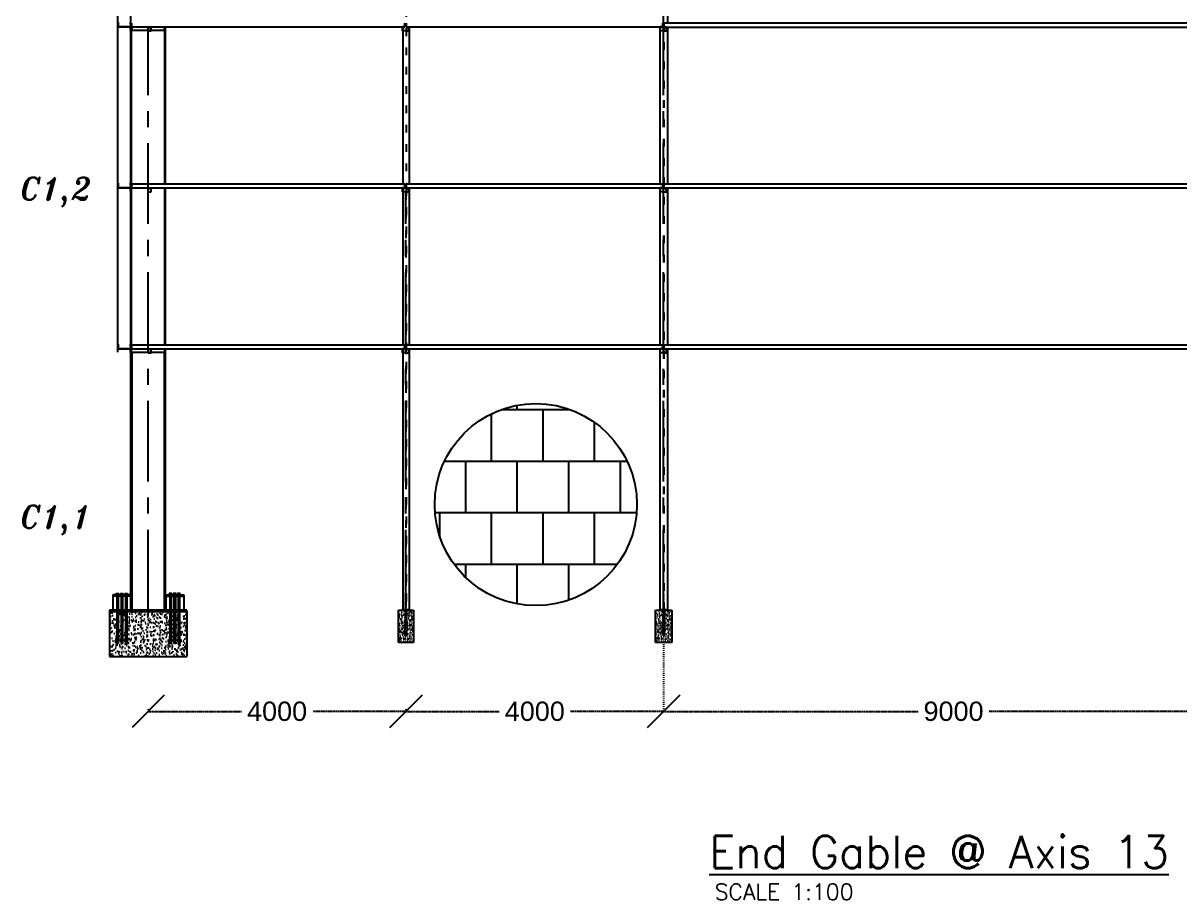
# Model space of a CAD drawing. Header units: inches. Extents: x -15 to 1885144, y -42615 to 866270.
# Drawn here: x 1633093 to 1651047, y 39770 to 53386 of the extents above; entities that cross this region are included whole.
import ezdxf
from ezdxf.enums import TextEntityAlignment as Align

# ---------------------------------------------------------------- set-up
doc = ezdxf.new("R2010")
doc.units = ezdxf.units.IN
doc.header["$LTSCALE"] = 100
doc.header["$MEASUREMENT"] = 0
for name, pattern in [('CENTER', [2, 1.25, -0.25, 0.25, -0.25]), ('dash line', [30, 12, -18]), ('dash scaled', [15, 12, -3]), ('PHANTOM2', [1.25, 0.625, -0.125, 0.125, -0.125, 0.125, -0.125])]:
    doc.linetypes.add(name, pattern=pattern)
for name, color, linetype in [('axis', 8, 'PHANTOM2'), ('bolt', 1, 'Continuous'), ('corrugated sheet', 6, 'Continuous'), ('dimensions', 10, 'PHANTOM2'), ('layout', 7, 'Continuous'), ('pedestal', 9, 'Continuous'), ('purlins', 4, 'Continuous'), ('sections', 3, 'Continuous'), ('text', 3, 'Continuous')]:
    doc.layers.add(name, color=color, linetype=linetype)
doc.layers.add('weld', color=2, linetype='Continuous', lineweight=35)
doc.styles.add('LEROY100', font='simplex.shx')
doc.styles.get("Standard").update_dxf_attribs({"font": 'arial.ttf'})
doc.styles.add('T45', font='simplex.shx', dxfattribs={"height": 4.5})
doc.styles.add('TEXT-3', font='ITALICT.shx', dxfattribs={"height": 350})
doc.dimstyles.new('Dim_1', dxfattribs={"dimtxt": 300, "dimasz": 500, "dimexe": 0.0625, "dimexo": 0.0625, "dimgap": 100, "dimtad": 0, "dimtih": 1, "dimtoh": 1, "dimdec": 0, "dimzin": 0, "dimdsep": 46, "dimtxsty": 'Standard', "dimblk": 'OBLIQUE', "dimcen": 0.09, "dimclrd": 256, "dimclre": 256, "dimclrt": 256, "dimadec": 0, "dimazin": 0, "dimtm": 1e-09, "dimtfac": 1, "dimtdec": 0, "dimtofl": 0, "dimtmove": 0, "dimatfit": 3, "dimfxl": 1, "dimtfillclr": 256, "dimtolj": 1, "dimtzin": 0, "dimlwe": -1, "dimarcsym": 0})

# ---------------------------------------------------------------- blocks, each defined once
blk = doc.blocks.new('_Oblique')
at = {"color": 0, "linetype": 'ByBlock', "lineweight": -2}
blk.add_line((-0.5, -0.5), (0.5, 0.5), dxfattribs=at)
blk = doc.blocks.new('*D1457')
at = {"layer": 'Defpoints', "color": 0, "ltscale": 0.01, "transparency": 16777216}
for p in [(1635034, 42733), (1639034, 42733), (1639034, 42697)]:
    blk.add_point(p, dxfattribs=at)
at = {"layer": 'dimensions', "linetype": 'dash line', "ltscale": 0.01, "transparency": 16777216}
for p, q in [((1635034, 42733), (1635034, 42697)), ((1639034, 42733), (1639034, 42697))]:
    blk.add_line(p, q, dxfattribs=at)
at = {"layer": 'dimensions', "lineweight": -2, "ltscale": 0.01, "transparency": 16777216}
for p, q in [((1635034, 42697), (1636481, 42697)), ((1639034, 42697), (1637588, 42697))]:
    blk.add_line(p, q, dxfattribs=at)
at = {"layer": 'dimensions', "lineweight": -2, "ltscale": 0.01, "transparency": 16777216, "xscale": 500, "yscale": 500, "zscale": 500, "rotation": 180}
blk.add_blockref('_Oblique', (1635034, 42697), dxfattribs=at)
at = {"layer": 'dimensions', "lineweight": -2, "ltscale": 0.01, "transparency": 16777216, "xscale": 500, "yscale": 500, "zscale": 500}
blk.add_blockref('_Oblique', (1639034, 42697), dxfattribs=at)
at = {"layer": 'dimensions', "ltscale": 0.01, "transparency": 16777216, "insert": (1637034, 42697), "char_height": 300, "attachment_point": 5}
blk.add_mtext('\\A1;4000', dxfattribs=at)
blk = doc.blocks.new('*D1473')
at = {"layer": 'Defpoints', "color": 0, "ltscale": 0.01, "transparency": 16777216}
for p in [(1643034, 43769), (1639034, 42697), (1643034, 42697)]:
    blk.add_point(p, dxfattribs=at)
at = {"layer": 'dimensions', "linetype": 'dash line', "ltscale": 0.01, "transparency": 16777216}
for p, q in [((1643034, 43769), (1643034, 42697)), ((1639034, 42697), (1639034, 42697))]:
    blk.add_line(p, q, dxfattribs=at)
at = {"layer": 'dimensions', "lineweight": -2, "ltscale": 0.01, "transparency": 16777216}
for p, q in [((1639034, 42697), (1640481, 42697)), ((1643034, 42697), (1641588, 42697))]:
    blk.add_line(p, q, dxfattribs=at)
at = {"layer": 'dimensions', "lineweight": -2, "ltscale": 0.01, "transparency": 16777216, "xscale": 500, "yscale": 500, "zscale": 500, "rotation": 180}
blk.add_blockref('_Oblique', (1639034, 42697), dxfattribs=at)
at = {"layer": 'dimensions', "lineweight": -2, "ltscale": 0.01, "transparency": 16777216, "xscale": 500, "yscale": 500, "zscale": 500}
blk.add_blockref('_Oblique', (1643034, 42697), dxfattribs=at)
at = {"layer": 'dimensions', "ltscale": 0.01, "transparency": 16777216, "insert": (1641034, 42697), "char_height": 300, "attachment_point": 5}
blk.add_mtext('\\A1;4000', dxfattribs=at)
blk = doc.blocks.new('*D1474')
at = {"layer": 'Defpoints', "color": 0, "ltscale": 0.01, "transparency": 16777216}
for p in [(1643034, 43769), (1652034, 43769), (1652034, 42697)]:
    blk.add_point(p, dxfattribs=at)
at = {"layer": 'dimensions', "linetype": 'dash line', "ltscale": 0.01, "transparency": 16777216}
for p, q in [((1643034, 43769), (1643034, 42697)), ((1652034, 43769), (1652034, 42697))]:
    blk.add_line(p, q, dxfattribs=at)
at = {"layer": 'dimensions', "lineweight": -2, "ltscale": 0.01, "transparency": 16777216}
for p, q in [((1643034, 42697), (1646987, 42697)), ((1652034, 42697), (1648082, 42697))]:
    blk.add_line(p, q, dxfattribs=at)
at = {"layer": 'dimensions', "lineweight": -2, "ltscale": 0.01, "transparency": 16777216, "xscale": 500, "yscale": 500, "zscale": 500, "rotation": 180}
blk.add_blockref('_Oblique', (1643034, 42697), dxfattribs=at)
at = {"layer": 'dimensions', "lineweight": -2, "ltscale": 0.01, "transparency": 16777216, "xscale": 500, "yscale": 500, "zscale": 500}
blk.add_blockref('_Oblique', (1652034, 42697), dxfattribs=at)
at = {"layer": 'dimensions', "ltscale": 0.01, "transparency": 16777216, "insert": (1647534, 42697), "char_height": 300, "attachment_point": 5}
blk.add_mtext('\\A1;9000', dxfattribs=at)

msp = doc.modelspace()

# ---------------------------------------------------------------- hatches: boundary and pattern name
at = {"layer": 'bolt', "ltscale": 0.01}
h = msp.add_hatch(color=256, dxfattribs=at)
h.dxf.hatch_style = 1
h.paths.add_polyline_path([(1639044.295, 44269.308), (1639044.295, 44279.308), (1639024.295, 44279.308), (1639024.295, 44269.308)])
h = msp.add_hatch(color=256, dxfattribs=at)
h.dxf.hatch_style = 1
h.paths.add_polyline_path([(1643044.378, 44269.308), (1643044.378, 44279.308), (1643024.378, 44279.308), (1643024.378, 44269.308)])
at = {"layer": 'layout', "ltscale": 0.01}
h = msp.add_hatch(dxfattribs=at)
h.set_pattern_fill('AR-B88', color=256, scale=100)
h.set_pattern_definition([(0, (-13237.9, -103817), (0, 800), []), (90, (-13237.92, -103817), (-400, 800), [800, -800])])
h.paths.add_polyline_path([(1642618.654, 45908.379, 1), (1639480.53, 45908.379, 1)])
at = {"layer": 'pedestal', "ltscale": 10}
h = msp.add_hatch(dxfattribs=at)
h.set_pattern_fill('AR-CONC', color=256, scale=19)
h.set_pattern_definition([(50, (686760.47, 913.86), (136.279435, -11.922906), [14.25, -156.75]), (355, (686760.47, 913.86), (-26.362753, 142.916505), [11.4, -125.4]), (100.451444, (686771.83, 912.87), (109.91668, 130.993598), [12.110636, -133.217001]), (46.1842, (686760.47, 951.86), (202.775853, -31.448663), [21.375, -235.125]), (96.635635, (686777.37, 949.24), (177.58577, 185.082534), [18.165965, -199.825614]), (351.184164, (686760.47, 951.86), (177.58577, 185.082534), [17.1, -188.1]), (21, (686779.47, 942.36), (113.41234, -76.497589), [14.25, -156.75]), (326, (686779.47, 942.36), (46.229913, 137.778509), [11.4, -125.4]), (71.451445, (686788.92, 935.99), (159.642252, 61.280919), [12.110636, -133.217001]), (37.5, (686760.47, 913.864), (2.3103725, 63.2498322), [0, -123.88, 0, -127.3, 0, -125.875]), (7.5, (686760.47, 913.864), (49.983212, 74.9382253), [0, -72.58, 0, -121.03, 0, -47.975]), (327.5, (686718.1, 913.864), (101.426263, -4.2854256), [0, -47.5, 0, -148.2, 0, -196.65]), (317.5, (686699.1, 913.86), (110.805372, 19.019947), [0, -61.75, 0, -98.42, 0, -139.65])])
h.paths.add_polyline_path([(1635367.378, 44249.308), (1634701.378, 44249.308), (1634701.378, 43814.308), (1634717.878, 43814.308), (1634717.878, 43794.308), (1634701.378, 43794.308), (1634701.378, 43749.308), (1634679.378, 43749.308), (1634679.378, 43794.308), (1634662.878, 43794.308), (1634662.878, 43814.308), (1634679.378, 43814.308), (1634679.378, 44249.308), (1634635.378, 44249.308), (1634635.378, 43814.308), (1634651.878, 43814.308), (1634651.878, 43794.308), (1634635.378, 43794.308), (1634635.378, 43749.308), (1634613.378, 43749.308), (1634613.378, 43794.308), (1634596.878, 43794.308), (1634596.878, 43814.308), (1634613.378, 43814.308), (1634613.378, 44249.308), (1634569.378, 44249.308), (1634569.378, 43814.308), (1634585.878, 43814.308), (1634585.878, 43794.308), (1634569.378, 43794.308), (1634569.378, 43749.308), (1634547.378, 43749.308), (1634547.378, 43794.308), (1634530.878, 43794.308), (1634530.878, 43814.308), (1634547.378, 43814.308), (1634547.378, 44249.308), (1634434.378, 44249.308), (1634434.378, 43549.308), (1635634.378, 43549.308), (1635634.378, 44249.308), (1635521.378, 44249.308), (1635521.378, 43814.308), (1635537.878, 43814.308), (1635537.878, 43794.308), (1635521.378, 43794.308), (1635521.378, 43749.308), (1635499.378, 43749.308), (1635499.378, 43794.308), (1635482.878, 43794.308), (1635482.878, 43814.308), (1635499.378, 43814.308), (1635499.378, 44249.308), (1635455.378, 44249.308), (1635455.378, 43814.308), (1635471.878, 43814.308), (1635471.878, 43794.308), (1635455.378, 43794.308), (1635455.378, 43749.308), (1635433.378, 43749.308), (1635433.378, 43794.308), (1635416.878, 43794.308), (1635416.878, 43814.308), (1635433.378, 43814.308), (1635433.378, 44249.308), (1635389.378, 44249.308), (1635389.378, 43814.308), (1635405.878, 43814.308), (1635405.878, 43794.308), (1635389.378, 43794.308), (1635389.378, 43749.308), (1635367.378, 43749.308), (1635367.378, 43794.308), (1635350.878, 43794.308), (1635350.878, 43814.308), (1635367.378, 43814.308)])
h.paths.add_polyline_path([(1634604.719, 43618.218), (1634684.637, 43618.218), (1634684.637, 43659.432), (1634604.719, 43659.432)], flags=24)
h.paths.add_polyline_path([(1634978.028, 43558.793), (1635089.023, 43558.793), (1635089.023, 43600.007), (1634978.028, 43600.007)], flags=24)
at = {"layer": 'pedestal', "ltscale": 0.01}
h = msp.add_hatch(dxfattribs=at)
h.set_pattern_fill('AR-CONC', color=256, scale=10)
h.set_pattern_definition([(50, (688453.67, -592.39), (71.7260183, -6.2752135), [7.5, -82.5]), (355, (688453.67, -592.39), (-13.8751334, 75.2192134), [6, -66]), (100.4514445, (688459.65, -592.91), (57.8508847, 68.943999), [6.374019, -70.114211]), (46.1842, (688453.67, -572.39), (106.724133, -16.551928), [11.25, -123.75]), (96.635635, (688462.56, -573.77), (93.466195, 97.41186), [9.561034, -105.171376]), (351.184164, (688453.67, -572.39), (93.466195, 97.41186), [9, -99]), (21, (688463.67, -577.39), (59.6907052, -40.261889), [7.5, -82.5]), (326, (688463.67, -577.39), (24.331533, 72.5150045), [6, -66]), (71.451445, (688468.644, -580.74), (84.0222377, 32.2531153), [6.374019, -70.114211]), (37.5, (688453.67, -592.388), (1.2159855, 33.2893854), [0, -65.2, 0, -67, 0, -66.25]), (7.5, (688453.67, -592.388), (26.3069537, 39.4411712), [0, -38.2, 0, -63.7, 0, -25.25]), (327.5, (688431.37, -592.388), (53.3822436, -2.2554872), [0, -25, 0, -78, 0, -103.5]), (317.5, (688421.37, -592.39), (58.318617, 10.0104982), [0, -32.5, 0, -51.8, 0, -73.5])])
h.paths.add_polyline_path([(1639149.378, 43769.308), (1639149.378, 44269.308), (1639109.378, 44269.308), (1639044.295, 44269.308), (1639044.295, 43869.308), (1639024.295, 43869.308), (1639024.295, 44269.308), (1638959.378, 44269.308), (1638919.378, 44269.308), (1638919.378, 43769.308)])
h = msp.add_hatch(dxfattribs=at)
h.set_pattern_fill('AR-CONC', color=256, scale=10)
h.set_pattern_definition([(50, (692453.753, -592.39), (71.7260183, -6.2752135), [7.5, -82.5]), (355, (692453.75, -592.39), (-13.8751334, 75.2192134), [6, -66]), (100.4514445, (692459.73, -592.91), (57.8508847, 68.943999), [6.374019, -70.114211]), (46.1842, (692453.75, -572.39), (106.724133, -16.551928), [11.25, -123.75]), (96.635635, (692462.65, -573.77), (93.466195, 97.41186), [9.561034, -105.171376]), (351.184164, (692453.75, -572.39), (93.466195, 97.41186), [9, -99]), (21, (692463.753, -577.39), (59.6907052, -40.261889), [7.5, -82.5]), (326, (692463.75, -577.39), (24.331533, 72.5150045), [6, -66]), (71.451445, (692468.73, -580.74), (84.0222377, 32.2531153), [6.374019, -70.114211]), (37.5, (692453.753, -592.388), (1.2159855, 33.2893854), [0, -65.2, 0, -67, 0, -66.25]), (7.5, (692453.753, -592.388), (26.3069537, 39.4411712), [0, -38.2, 0, -63.7, 0, -25.25]), (327.5, (692431.453, -592.388), (53.3822436, -2.2554872), [0, -25, 0, -78, 0, -103.5]), (317.5, (692421.453, -592.39), (58.318617, 10.0104982), [0, -32.5, 0, -51.8, 0, -73.5])])
h.paths.add_polyline_path([(1643159.462, 43769.308), (1643159.462, 44269.308), (1643109.462, 44269.308), (1643044.378, 44269.308), (1643044.378, 43869.308), (1643024.378, 43869.308), (1643024.378, 44269.308), (1642959.462, 44269.308), (1642909.462, 44269.308), (1642909.462, 43769.308)])
at = {"layer": 'purlins', "ltscale": 10}
h = msp.add_hatch(color=256, dxfattribs=at)
h.dxf.hatch_style = 1
h.paths.add_polyline_path([(1634731.878, 53326.103), (1634731.878, 53321.103), (1634741.878, 53321.103), (1634741.878, 53326.103)])
h = msp.add_hatch(color=256, dxfattribs=at)
h.dxf.hatch_style = 1
h.paths.add_polyline_path([(1634731.878, 53326.103), (1634731.878, 53321.103), (1634741.878, 53321.103), (1634741.878, 53326.103)])
at = {"layer": 'purlins', "ltscale": 0.01}
h = msp.add_hatch(color=256, dxfattribs=at)
h.dxf.hatch_style = 1
h.paths.add_polyline_path([(1635064.378, 53320.103), (1635064.378, 53326.103), (1635054.378, 53326.103), (1635054.378, 53320.103)])
h = msp.add_hatch(color=256, dxfattribs=at)
h.dxf.hatch_style = 1
h.paths.add_polyline_path([(1638994.378, 53320.103), (1638994.378, 53326.103), (1639004.378, 53326.103), (1639004.378, 53320.103)])
h = msp.add_hatch(color=256, dxfattribs=at)
h.dxf.hatch_style = 1
h.paths.add_polyline_path([(1639064.378, 53320.103), (1639064.378, 53326.103), (1639054.378, 53326.103), (1639054.378, 53320.103)])
h = msp.add_hatch(color=256, dxfattribs=at)
h.dxf.hatch_style = 1
h.paths.add_polyline_path([(1642994.378, 53320.103), (1642994.378, 53326.103), (1643004.378, 53326.103), (1643004.378, 53320.103)])
h = msp.add_hatch(color=256, dxfattribs=at)
h.dxf.hatch_style = 1
h.paths.add_polyline_path([(1643064.378, 53320.103), (1643064.378, 53326.103), (1643054.378, 53326.103), (1643054.378, 53320.103)])
at = {"layer": 'purlins', "ltscale": 10}
h = msp.add_hatch(color=256, dxfattribs=at)
h.dxf.hatch_style = 1
h.paths.add_polyline_path([(1634731.878, 50826.103), (1634731.878, 50821.103), (1634741.878, 50821.103), (1634741.878, 50826.103)])
h = msp.add_hatch(color=256, dxfattribs=at)
h.dxf.hatch_style = 1
h.paths.add_polyline_path([(1634731.878, 50826.103), (1634731.878, 50821.103), (1634741.878, 50821.103), (1634741.878, 50826.103)])
at = {"layer": 'purlins', "ltscale": 0.01}
h = msp.add_hatch(color=256, dxfattribs=at)
h.dxf.hatch_style = 1
h.paths.add_polyline_path([(1635064.378, 50820.103), (1635064.378, 50826.103), (1635054.378, 50826.103), (1635054.378, 50820.103)])
h = msp.add_hatch(color=256, dxfattribs=at)
h.dxf.hatch_style = 1
h.paths.add_polyline_path([(1638994.378, 50820.103), (1638994.378, 50826.103), (1639004.378, 50826.103), (1639004.378, 50820.103)])
h = msp.add_hatch(color=256, dxfattribs=at)
h.dxf.hatch_style = 1
h.paths.add_polyline_path([(1639064.378, 50820.103), (1639064.378, 50826.103), (1639054.378, 50826.103), (1639054.378, 50820.103)])
h = msp.add_hatch(color=256, dxfattribs=at)
h.dxf.hatch_style = 1
h.paths.add_polyline_path([(1642994.378, 50820.103), (1642994.378, 50826.103), (1643004.378, 50826.103), (1643004.378, 50820.103)])
h = msp.add_hatch(color=256, dxfattribs=at)
h.dxf.hatch_style = 1
h.paths.add_polyline_path([(1643064.378, 50820.103), (1643064.378, 50826.103), (1643054.378, 50826.103), (1643054.378, 50820.103)])
at = {"layer": 'purlins', "ltscale": 10}
h = msp.add_hatch(color=256, dxfattribs=at)
h.dxf.hatch_style = 1
h.paths.add_polyline_path([(1634731.878, 48326.103), (1634731.878, 48321.103), (1634741.878, 48321.103), (1634741.878, 48326.103)])
at = {"layer": 'purlins', "ltscale": 0.01}
h = msp.add_hatch(color=256, dxfattribs=at)
h.dxf.hatch_style = 1
h.paths.add_polyline_path([(1635064.378, 48320.103), (1635064.378, 48326.103), (1635054.378, 48326.103), (1635054.378, 48320.103)])
h = msp.add_hatch(color=256, dxfattribs=at)
h.dxf.hatch_style = 1
h.paths.add_polyline_path([(1638994.378, 48320.103), (1638994.378, 48326.103), (1639004.378, 48326.103), (1639004.378, 48320.103)])
h = msp.add_hatch(color=256, dxfattribs=at)
h.dxf.hatch_style = 1
h.paths.add_polyline_path([(1639064.378, 48320.103), (1639064.378, 48326.103), (1639054.378, 48326.103), (1639054.378, 48320.103)])
h = msp.add_hatch(color=256, dxfattribs=at)
h.dxf.hatch_style = 1
h.paths.add_polyline_path([(1642994.378, 48320.103), (1642994.378, 48326.103), (1643004.378, 48326.103), (1643004.378, 48320.103)])
h = msp.add_hatch(color=256, dxfattribs=at)
h.dxf.hatch_style = 1
h.paths.add_polyline_path([(1643064.378, 48320.103), (1643064.378, 48326.103), (1643054.378, 48326.103), (1643054.378, 48320.103)])

# ---------------------------------------------------------------- linework, layer by layer
at = {"layer": 'axis', "linetype": 'CENTER', "ltscale": 10}
for p, q in [((1643034.378, 44269.308), (1643034.378, 62078.993)), ((1635034.378, 44269.308), (1635034.378, 53326.103)), ((1639034.378, 44269.308), (1639034.378, 50766.103))]:
    msp.add_line(p, q, dxfattribs=at)
at = {"layer": 'bolt'}
for p, q in [((1634537.378, 44509.308), (1634537.378, 44529.308)), ((1634537.378, 44529.308), (1634579.378, 44529.308)), ((1634547.378, 44529.308), (1634547.378, 44509.308)), ((1634558.378, 44529.308), (1634558.378, 44509.308)), ((1634569.378, 44529.308), (1634569.378, 44509.308)), ((1634579.378, 44529.308), (1634579.378, 44509.308)), ((1634603.378, 44509.308), (1634603.378, 44529.308)), ((1634603.378, 44529.308), (1634645.378, 44529.308)), ((1634613.378, 44529.308), (1634613.378, 44509.308)), ((1634624.378, 44529.308), (1634624.378, 44509.308)), ((1634635.378, 44529.308), (1634635.378, 44509.308)), ((1634645.378, 44529.308), (1634645.378, 44509.308)), ((1634669.378, 44509.308), (1634669.378, 44529.308)), ((1634669.378, 44529.308), (1634711.378, 44529.308)), ((1634679.378, 44529.308), (1634679.378, 44509.308)), ((1634690.378, 44529.308), (1634690.378, 44509.308)), ((1634701.378, 44529.308), (1634701.378, 44509.308)), ((1634711.378, 44529.308), (1634711.378, 44509.308)), ((1635399.378, 44529.308), (1635357.378, 44529.308)), ((1635357.378, 44529.308), (1635357.378, 44509.308)), ((1635367.378, 44529.308), (1635367.378, 44509.308)), ((1635378.378, 44529.308), (1635378.378, 44509.308)), ((1635389.378, 44529.308), (1635389.378, 44509.308)), ((1635399.378, 44509.308), (1635399.378, 44529.308)), ((1635465.378, 44529.308), (1635423.378, 44529.308)), ((1635423.378, 44529.308), (1635423.378, 44509.308)), ((1635433.378, 44529.308), (1635433.378, 44509.308)), ((1635444.378, 44529.308), (1635444.378, 44509.308)), ((1635455.378, 44529.308), (1635455.378, 44509.308)), ((1635465.378, 44509.308), (1635465.378, 44529.308)), ((1635531.378, 44529.308), (1635489.378, 44529.308)), ((1635489.378, 44529.308), (1635489.378, 44509.308)), ((1635499.378, 44529.308), (1635499.378, 44509.308)), ((1635510.378, 44529.308), (1635510.378, 44509.308)), ((1635521.378, 44529.308), (1635521.378, 44509.308)), ((1635531.378, 44509.308), (1635531.378, 44529.308)), ((1634547.378, 44509.308), (1634537.378, 44509.308)), ((1635521.378, 44509.308), (1635531.378, 44509.308)), ((1634547.378, 44249.308), (1634547.378, 43749.308)), ((1634569.378, 44249.308), (1634569.378, 43749.308)), ((1634613.378, 44249.308), (1634613.378, 43749.308)), ((1634635.378, 44249.308), (1634635.378, 43749.308)), ((1634679.378, 44249.308), (1634679.378, 43749.308)), ((1634701.378, 44249.308), (1634701.378, 43749.308)), ((1635367.378, 44249.308), (1635367.378, 43749.308)), ((1635389.378, 44249.308), (1635389.378, 43749.308)), ((1635433.378, 44249.308), (1635433.378, 43749.308)), ((1635455.378, 44249.308), (1635455.378, 43749.308)), ((1635499.378, 44249.308), (1635499.378, 43749.308)), ((1635521.378, 44249.308), (1635521.378, 43749.308)), ((1634585.878, 43814.308), (1634530.878, 43814.308)), ((1634530.878, 43814.308), (1634530.878, 43794.308)), ((1634585.878, 43794.308), (1634585.878, 43814.308)), ((1634651.878, 43814.308), (1634596.878, 43814.308)), ((1634596.878, 43814.308), (1634596.878, 43794.308)), ((1634651.878, 43794.308), (1634651.878, 43814.308)), ((1634717.878, 43814.308), (1634662.878, 43814.308)), ((1634662.878, 43814.308), (1634662.878, 43794.308)), ((1634717.878, 43794.308), (1634717.878, 43814.308)), ((1635350.878, 43814.308), (1635405.878, 43814.308)), ((1635350.878, 43794.308), (1635350.878, 43814.308)), ((1635405.878, 43814.308), (1635405.878, 43794.308)), ((1635416.878, 43814.308), (1635471.878, 43814.308)), ((1635416.878, 43794.308), (1635416.878, 43814.308)), ((1635471.878, 43814.308), (1635471.878, 43794.308)), ((1635482.878, 43814.308), (1635537.878, 43814.308)), ((1635482.878, 43794.308), (1635482.878, 43814.308)), ((1635537.878, 43814.308), (1635537.878, 43794.308)), ((1634530.878, 43794.308), (1634585.878, 43794.308)), ((1634547.378, 43749.308), (1634569.378, 43749.308)), ((1634596.878, 43794.308), (1634651.878, 43794.308)), ((1634613.378, 43749.308), (1634635.378, 43749.308)), ((1634662.878, 43794.308), (1634717.878, 43794.308)), ((1634679.378, 43749.308), (1634701.378, 43749.308)), ((1635405.878, 43794.308), (1635350.878, 43794.308)), ((1635389.378, 43749.308), (1635367.378, 43749.308)), ((1635471.878, 43794.308), (1635416.878, 43794.308)), ((1635455.378, 43749.308), (1635433.378, 43749.308)), ((1635537.878, 43794.308), (1635482.878, 43794.308)), ((1635521.378, 43749.308), (1635499.378, 43749.308))]:
    msp.add_line(p, q, dxfattribs=at)
at = {"layer": 'bolt', "linetype": 'dash scaled'}
for p, q in [((1634547.378, 44509.308), (1634547.378, 44249.308)), ((1634569.378, 44509.308), (1634569.378, 44249.308)), ((1634613.378, 44509.308), (1634613.378, 44249.308)), ((1634635.378, 44509.308), (1634635.378, 44249.308)), ((1634679.378, 44509.308), (1634679.378, 44249.308)), ((1634701.378, 44509.308), (1634701.378, 44249.308)), ((1635367.378, 44509.308), (1635367.378, 44249.308)), ((1635389.378, 44509.308), (1635389.378, 44249.308)), ((1635433.378, 44509.308), (1635433.378, 44249.308)), ((1635455.378, 44509.308), (1635455.378, 44249.308)), ((1635499.378, 44509.308), (1635499.378, 44249.308)), ((1635521.378, 44509.308), (1635521.378, 44249.308))]:
    msp.add_line(p, q, dxfattribs=at)
at = {"layer": 'bolt', "ltscale": 0.01}
for p, q in [((1639024.295, 44279.308), (1639024.295, 44269.308)), ((1639024.295, 44269.308), (1639024.295, 43869.308)), ((1639044.295, 44279.308), (1639044.295, 44269.308)), ((1639044.295, 43869.308), (1639044.295, 44269.308)), ((1643024.378, 44279.308), (1643024.378, 44269.308)), ((1643024.378, 44269.308), (1643024.378, 43869.308)), ((1643044.378, 44279.308), (1643044.378, 44269.308)), ((1643044.378, 43869.308), (1643044.378, 44269.308)), ((1639024.295, 43869.308), (1639044.295, 43869.308)), ((1643024.378, 43869.308), (1643044.378, 43869.308))]:
    msp.add_line(p, q, dxfattribs=at)
at = {"layer": 'corrugated sheet', "ltscale": 10}
for p, q in [((1634563.878, 48276.103), (1634563.878, 57627.994)), ((1634564.378, 48276.103), (1634564.378, 57627.994))]:
    msp.add_line(p, q, dxfattribs=at)
at = {"layer": 'layout', "linetype": 'dash line', "ltscale": 0.1}
for p, q in [((1643029.378, 58189.964), (1643029.378, 44269.308)), ((1643039.378, 58189.964), (1643039.378, 44269.308)), ((1639039.378, 57805.964), (1639039.378, 50886.103)), ((1639039.378, 50826.103), (1639039.378, 44269.308)), ((1639034.378, 50766.103), (1639034.378, 44269.308))]:
    msp.add_line(p, q, dxfattribs=at)
at = {"layer": 'layout', "linetype": 'Continuous', "ltscale": 0.01}
for p, q in [((1634764.378, 44269.308), (1634764.378, 57396.044)), ((1634784.378, 53293.423), (1634784.378, 53326.103)), ((1635284.378, 53293.423), (1635284.378, 53326.103)), ((1635304.378, 50886.103), (1635304.378, 53326.103)), ((1635304.378, 48386.103), (1635304.378, 50826.103)), ((1635304.378, 44269.308), (1635304.378, 48326.103)), ((1635284.378, 44269.308), (1635284.378, 48258.782))]:
    msp.add_line(p, q, dxfattribs=at)
at = {"layer": 'layout', "ltscale": 0.01}
for p, q in [((1643094.378, 55325.737), (1643094.378, 53385.737)), ((1638984.378, 53326.103), (1638984.378, 50886.103)), ((1639084.378, 53326.103), (1639084.378, 50886.103)), ((1642974.378, 53326.103), (1642974.378, 50886.103)), ((1643094.378, 53325.737), (1643094.378, 50885.737)), ((1638984.378, 50826.103), (1638984.378, 48386.103)), ((1639084.378, 50826.103), (1639084.378, 48386.103)), ((1642974.378, 50826.103), (1642974.378, 48386.103)), ((1643094.378, 50825.737), (1643094.378, 48385.737)), ((1638984.378, 48326.103), (1638984.378, 44279.308)), ((1639084.378, 48326.103), (1639084.378, 44279.308)), ((1642974.378, 48326.103), (1642974.378, 44269.308)), ((1643094.378, 48325.737), (1643094.378, 44269.308))]:
    msp.add_line(p, q, dxfattribs=at)
at = {"layer": 'layout', "ltscale": 10}
for p, q in [((1634764.378, 53276.103), (1634784.378, 53276.103)), ((1634774.378, 53276.103), (1634784.378, 53293.423)), ((1634774.378, 48276.103), (1634774.378, 53276.103)), ((1634784.378, 53276.103), (1635304.378, 53276.103)), ((1635294.378, 53276.103), (1635284.378, 53293.423)), ((1635284.378, 53276.103), (1635304.378, 53276.103)), ((1635294.378, 50886.103), (1635294.378, 53276.103)), ((1635294.378, 48386.103), (1635294.378, 50826.103)), ((1635294.378, 48276.103), (1635294.378, 48326.103)), ((1634764.378, 48276.103), (1634774.378, 48276.103)), ((1634774.378, 48276.103), (1635294.378, 48276.103)), ((1634784.378, 48258.782), (1634774.378, 48276.103)), ((1635284.378, 48258.782), (1635294.378, 48276.103)), ((1635294.378, 48276.103), (1635304.378, 48276.103))]:
    msp.add_line(p, q, dxfattribs=at)
at = {"layer": 'layout'}
msp.add_line((1634784.378, 44269.308), (1634784.378, 48258.782), dxfattribs=at)
at = {"layer": 'layout', "ltscale": 0.01}
msp.add_circle((1641049.592, 45908.379), 1569.062, dxfattribs=at)
at = {"layer": 'pedestal', "ltscale": 10}
for p, q in [((1634434.378, 44249.308), (1634434.378, 43549.308)), ((1635634.378, 44249.308), (1635634.378, 43549.308)), ((1634434.378, 43549.308), (1635634.378, 43549.308))]:
    msp.add_line(p, q, dxfattribs=at)
at = {"layer": 'pedestal', "ltscale": 0.01}
for p, q in [((1638919.378, 43769.308), (1638919.378, 44269.308)), ((1638919.378, 44269.308), (1638969.378, 44269.308)), ((1639099.378, 44269.308), (1639149.378, 44269.308)), ((1639149.378, 44269.308), (1639149.378, 43769.308)), ((1642909.462, 43769.308), (1642909.462, 44269.308)), ((1642909.462, 44269.308), (1642959.462, 44269.308)), ((1643109.462, 44269.308), (1643159.462, 44269.308)), ((1643159.462, 44269.308), (1643159.462, 43769.308)), ((1639149.378, 43769.308), (1638919.378, 43769.308)), ((1643159.462, 43769.308), (1642909.462, 43769.308))]:
    msp.add_line(p, q, dxfattribs=at)
at = {"layer": 'purlins', "ltscale": 10}
for p, q in [((1634564.378, 53326.103), (1634564.378, 53386.103)), ((1634564.378, 53386.103), (1634584.378, 53386.103)), ((1634564.378, 53326.103), (1634564.378, 53386.103)), ((1634564.378, 53386.103), (1634584.378, 53386.103)), ((1634564.378, 53326.103), (1634764.378, 53326.103)), ((1634564.378, 53326.103), (1634764.378, 53326.103)), ((1634584.378, 53384.103), (1634566.378, 53384.103)), ((1634566.378, 53384.103), (1634566.378, 53328.103)), ((1634584.378, 53384.103), (1634566.378, 53384.103)), ((1634566.378, 53384.103), (1634566.378, 53328.103)), ((1634762.378, 53328.103), (1634566.378, 53328.103)), ((1634762.378, 53328.103), (1634566.378, 53328.103)), ((1634584.378, 53386.103), (1634584.378, 53384.103)), ((1634584.378, 53386.103), (1634584.378, 53384.103)), ((1634714.378, 53321.103), (1634714.378, 53326.103)), ((1634714.378, 53326.103), (1634764.378, 53326.103)), ((1634714.378, 53321.103), (1634714.378, 53326.103)), ((1634714.378, 53326.103), (1634764.378, 53326.103)), ((1634731.878, 53321.103), (1634731.878, 53326.103)), ((1634731.878, 53321.103), (1634731.878, 53326.103)), ((1634741.878, 53321.103), (1634741.878, 53326.103)), ((1634741.878, 53321.103), (1634741.878, 53326.103)), ((1634764.378, 53386.103), (1634744.378, 53386.103)), ((1634744.378, 53386.103), (1634744.378, 53384.103)), ((1634764.378, 53386.103), (1634744.378, 53386.103)), ((1634744.378, 53386.103), (1634744.378, 53384.103)), ((1634744.378, 53384.103), (1634762.378, 53384.103)), ((1634744.378, 53384.103), (1634762.378, 53384.103)), ((1634762.378, 53384.103), (1634762.378, 53328.103)), ((1634762.378, 53384.103), (1634762.378, 53328.103)), ((1634764.378, 53326.103), (1634764.378, 53386.103)), ((1634764.378, 53326.103), (1634764.378, 53386.103)), ((1634764.378, 53326.103), (1634764.378, 53276.103)), ((1634764.378, 53326.103), (1634764.378, 53276.103)), ((1634759.378, 53321.103), (1634714.378, 53321.103)), ((1634759.378, 53321.103), (1634714.378, 53321.103)), ((1634759.378, 53276.103), (1634759.378, 53321.103)), ((1634759.378, 53276.103), (1634759.378, 53321.103)), ((1634764.378, 53276.103), (1634759.378, 53276.103)), ((1634764.378, 53276.103), (1634759.378, 53276.103)), ((1634564.378, 50826.103), (1634564.378, 50886.103)), ((1634564.378, 50886.103), (1634584.378, 50886.103)), ((1634564.378, 50826.103), (1634564.378, 50886.103)), ((1634564.378, 50886.103), (1634584.378, 50886.103)), ((1634564.378, 50826.103), (1634764.378, 50826.103)), ((1634564.378, 50826.103), (1634764.378, 50826.103)), ((1634584.378, 50884.103), (1634566.378, 50884.103)), ((1634566.378, 50884.103), (1634566.378, 50828.103)), ((1634584.378, 50884.103), (1634566.378, 50884.103)), ((1634566.378, 50884.103), (1634566.378, 50828.103)), ((1634762.378, 50828.103), (1634566.378, 50828.103)), ((1634762.378, 50828.103), (1634566.378, 50828.103)), ((1634584.378, 50886.103), (1634584.378, 50884.103)), ((1634584.378, 50886.103), (1634584.378, 50884.103)), ((1634714.378, 50821.103), (1634714.378, 50826.103)), ((1634714.378, 50826.103), (1634764.378, 50826.103)), ((1634714.378, 50821.103), (1634714.378, 50826.103)), ((1634714.378, 50826.103), (1634764.378, 50826.103)), ((1634759.378, 50821.103), (1634714.378, 50821.103)), ((1634759.378, 50821.103), (1634714.378, 50821.103)), ((1634731.878, 50821.103), (1634731.878, 50826.103)), ((1634731.878, 50821.103), (1634731.878, 50826.103)), ((1634741.878, 50821.103), (1634741.878, 50826.103)), ((1634741.878, 50821.103), (1634741.878, 50826.103)), ((1634764.378, 50886.103), (1634744.378, 50886.103)), ((1634744.378, 50886.103), (1634744.378, 50884.103)), ((1634764.378, 50886.103), (1634744.378, 50886.103)), ((1634744.378, 50886.103), (1634744.378, 50884.103)), ((1634744.378, 50884.103), (1634762.378, 50884.103)), ((1634744.378, 50884.103), (1634762.378, 50884.103)), ((1634759.378, 50776.103), (1634759.378, 50821.103)), ((1634759.378, 50776.103), (1634759.378, 50821.103)), ((1634762.378, 50884.103), (1634762.378, 50828.103)), ((1634762.378, 50884.103), (1634762.378, 50828.103)), ((1634764.378, 50826.103), (1634764.378, 50886.103)), ((1634764.378, 50826.103), (1634764.378, 50886.103)), ((1634764.378, 50826.103), (1634764.378, 50776.103)), ((1634764.378, 50826.103), (1634764.378, 50776.103)), ((1634764.378, 50776.103), (1634759.378, 50776.103)), ((1634764.378, 50776.103), (1634759.378, 50776.103)), ((1634564.378, 48326.103), (1634564.378, 48386.103)), ((1634564.378, 48386.103), (1634584.378, 48386.103)), ((1634564.378, 48326.103), (1634764.378, 48326.103)), ((1634584.378, 48384.103), (1634566.378, 48384.103)), ((1634566.378, 48384.103), (1634566.378, 48328.103)), ((1634762.378, 48328.103), (1634566.378, 48328.103)), ((1634584.378, 48386.103), (1634584.378, 48384.103)), ((1634714.378, 48321.103), (1634714.378, 48326.103)), ((1634714.378, 48326.103), (1634764.378, 48326.103)), ((1634759.378, 48321.103), (1634714.378, 48321.103)), ((1634731.878, 48321.103), (1634731.878, 48326.103)), ((1634741.878, 48321.103), (1634741.878, 48326.103)), ((1634764.378, 48386.103), (1634744.378, 48386.103)), ((1634744.378, 48386.103), (1634744.378, 48384.103)), ((1634744.378, 48384.103), (1634762.378, 48384.103)), ((1634759.378, 48276.103), (1634759.378, 48321.103)), ((1634762.378, 48384.103), (1634762.378, 48328.103)), ((1634764.378, 48326.103), (1634764.378, 48386.103)), ((1634764.378, 48326.103), (1634764.378, 48276.103)), ((1634764.378, 48276.103), (1634759.378, 48276.103))]:
    msp.add_line(p, q, dxfattribs=at)
at = {"layer": 'purlins', "ltscale": 0.01}
for p, q in [((1634774.378, 53386.103), (1634774.378, 53326.103)), ((1634774.49, 53386.103), (1634774.49, 53326.103)), ((1634774.49, 53326.103), (1639019.378, 53326.103)), ((1634774.49, 53326.103), (1635054.378, 53326.103)), ((1635034.378, 53326.103), (1635079.378, 53326.103)), ((1635034.378, 53320.103), (1635034.378, 53326.103)), ((1635054.378, 53326.103), (1635054.378, 53320.103)), ((1635064.378, 53326.103), (1635064.378, 53320.103)), ((1635079.378, 53320.103), (1635079.378, 53326.103)), ((1638979.378, 53320.103), (1638979.378, 53326.103)), ((1639019.378, 53326.103), (1638979.378, 53326.103)), ((1638994.378, 53326.103), (1638994.378, 53320.103)), ((1639004.378, 53326.103), (1639004.378, 53320.103)), ((1639019.378, 53326.103), (1639019.378, 53386.103)), ((1639039.378, 53386.103), (1639039.378, 53326.103)), ((1639039.378, 53326.103), (1639079.378, 53326.103)), ((1639039.378, 53326.103), (1643019.378, 53326.103)), ((1639054.378, 53326.103), (1639054.378, 53320.103)), ((1639064.378, 53326.103), (1639064.378, 53320.103)), ((1639079.378, 53320.103), (1639079.378, 53326.103)), ((1642979.378, 53320.103), (1642979.378, 53326.103)), ((1643019.378, 53326.103), (1642979.378, 53326.103)), ((1642994.378, 53326.103), (1642994.378, 53320.103)), ((1643004.378, 53326.103), (1643004.378, 53320.103)), ((1643004.378, 53325.737), (1651989.378, 53325.737)), ((1643019.378, 53326.103), (1643019.378, 53386.103)), ((1643039.378, 53386.103), (1643039.378, 53326.103)), ((1643039.378, 53326.103), (1643079.378, 53326.103)), ((1652029.378, 53385.737), (1643039.385, 53385.737)), ((1643054.378, 53326.103), (1643054.378, 53320.103)), ((1643064.378, 53326.103), (1643064.378, 53320.103)), ((1643079.378, 53320.103), (1643079.378, 53326.103)), ((1635034.378, 53266.103), (1635034.378, 53320.103)), ((1635034.378, 53320.103), (1635039.378, 53320.103)), ((1635034.378, 53266.103), (1635079.378, 53266.103)), ((1635039.378, 53320.103), (1635079.378, 53320.103)), ((1635079.378, 53266.103), (1635079.378, 53320.103)), ((1639019.378, 53320.103), (1638979.378, 53320.103)), ((1638979.378, 53266.103), (1638979.378, 53320.103)), ((1639024.378, 53266.103), (1638979.378, 53266.103)), ((1639034.378, 53266.103), (1639079.378, 53266.103)), ((1639039.378, 53320.103), (1639079.378, 53320.103)), ((1639079.378, 53266.103), (1639079.378, 53320.103)), ((1643034.378, 53320.103), (1642979.378, 53320.103)), ((1642979.378, 53266.103), (1642979.378, 53320.103)), ((1643034.378, 53266.103), (1642979.378, 53266.103)), ((1643034.378, 53320.103), (1643079.378, 53320.103)), ((1643034.378, 53266.103), (1643079.378, 53266.103)), ((1643079.378, 53266.103), (1643079.378, 53320.103)), ((1634774.378, 50886.103), (1634774.378, 50826.103)), ((1639019.378, 50886.103), (1634774.49, 50886.103)), ((1634774.49, 50886.103), (1634774.49, 50826.103)), ((1634774.49, 50826.103), (1639019.378, 50826.103)), ((1634774.49, 50826.103), (1635054.378, 50826.103)), ((1635034.378, 50826.103), (1635079.378, 50826.103)), ((1635034.378, 50820.103), (1635034.378, 50826.103)), ((1635034.378, 50766.103), (1635034.378, 50820.103)), ((1635034.378, 50820.103), (1635039.378, 50820.103)), ((1635039.378, 50820.103), (1635079.378, 50820.103)), ((1635054.378, 50826.103), (1635054.378, 50820.103)), ((1635064.378, 50826.103), (1635064.378, 50820.103)), ((1635079.378, 50820.103), (1635079.378, 50826.103)), ((1635079.378, 50766.103), (1635079.378, 50820.103)), ((1638979.378, 50820.103), (1638979.378, 50826.103)), ((1639019.378, 50826.103), (1638979.378, 50826.103)), ((1639019.378, 50820.103), (1638979.378, 50820.103)), ((1638979.378, 50766.103), (1638979.378, 50820.103)), ((1638994.378, 50826.103), (1638994.378, 50820.103)), ((1639004.378, 50826.103), (1639004.378, 50820.103)), ((1639019.378, 50826.103), (1639019.378, 50886.103)), ((1643019.378, 50886.103), (1639039.378, 50886.103)), ((1639039.378, 50886.103), (1639039.378, 50826.103)), ((1639039.378, 50826.103), (1639079.378, 50826.103)), ((1639039.378, 50826.103), (1643019.378, 50826.103)), ((1639039.378, 50820.103), (1639079.378, 50820.103)), ((1639054.378, 50826.103), (1639054.378, 50820.103)), ((1639064.378, 50826.103), (1639064.378, 50820.103)), ((1639079.378, 50820.103), (1639079.378, 50826.103)), ((1639079.378, 50766.103), (1639079.378, 50820.103)), ((1642979.378, 50820.103), (1642979.378, 50826.103)), ((1643019.378, 50826.103), (1642979.378, 50826.103)), ((1643034.378, 50820.103), (1642979.378, 50820.103)), ((1642979.378, 50766.103), (1642979.378, 50820.103)), ((1642994.378, 50826.103), (1642994.378, 50820.103)), ((1643004.378, 50826.103), (1643004.378, 50820.103)), ((1643004.378, 50825.737), (1651989.378, 50825.737)), ((1643019.378, 50826.103), (1643019.378, 50886.103)), ((1643034.378, 50820.103), (1643079.378, 50820.103)), ((1643039.378, 50886.103), (1643039.378, 50826.103)), ((1643039.378, 50826.103), (1643079.378, 50826.103)), ((1652029.378, 50885.737), (1643039.385, 50885.737)), ((1643054.378, 50826.103), (1643054.378, 50820.103)), ((1643064.378, 50826.103), (1643064.378, 50820.103)), ((1643079.378, 50820.103), (1643079.378, 50826.103)), ((1643079.378, 50766.103), (1643079.378, 50820.103)), ((1635034.378, 50766.103), (1635079.378, 50766.103)), ((1639024.378, 50766.103), (1638979.378, 50766.103)), ((1639034.378, 50766.103), (1639079.378, 50766.103)), ((1643034.378, 50766.103), (1642979.378, 50766.103)), ((1643034.378, 50766.103), (1643079.378, 50766.103)), ((1634774.378, 48386.103), (1634774.378, 48326.103)), ((1639019.378, 48386.103), (1634774.49, 48386.103)), ((1634774.49, 48386.103), (1634774.49, 48326.103)), ((1634774.49, 48326.103), (1639019.378, 48326.103)), ((1634774.49, 48326.103), (1635054.378, 48326.103)), ((1635034.378, 48326.103), (1635079.378, 48326.103)), ((1635034.378, 48320.103), (1635034.378, 48326.103)), ((1635034.378, 48266.103), (1635034.378, 48320.103)), ((1635034.378, 48320.103), (1635039.378, 48320.103)), ((1635039.378, 48320.103), (1635079.378, 48320.103)), ((1635054.378, 48326.103), (1635054.378, 48320.103)), ((1635064.378, 48326.103), (1635064.378, 48320.103)), ((1635079.378, 48320.103), (1635079.378, 48326.103)), ((1635079.378, 48266.103), (1635079.378, 48320.103)), ((1638979.378, 48320.103), (1638979.378, 48326.103)), ((1639019.378, 48326.103), (1638979.378, 48326.103)), ((1639019.378, 48320.103), (1638979.378, 48320.103)), ((1638979.378, 48266.103), (1638979.378, 48320.103)), ((1638994.378, 48326.103), (1638994.378, 48320.103)), ((1639004.378, 48326.103), (1639004.378, 48320.103)), ((1639019.378, 48326.103), (1639019.378, 48386.103)), ((1643019.378, 48386.103), (1639039.378, 48386.103)), ((1639039.378, 48386.103), (1639039.378, 48326.103)), ((1639039.378, 48326.103), (1639079.378, 48326.103)), ((1639039.378, 48326.103), (1643019.378, 48326.103)), ((1639039.378, 48320.103), (1639079.378, 48320.103)), ((1639054.378, 48326.103), (1639054.378, 48320.103)), ((1639064.378, 48326.103), (1639064.378, 48320.103)), ((1639079.378, 48320.103), (1639079.378, 48326.103)), ((1639079.378, 48266.103), (1639079.378, 48320.103)), ((1642979.378, 48320.103), (1642979.378, 48326.103)), ((1643019.378, 48326.103), (1642979.378, 48326.103)), ((1643034.378, 48320.103), (1642979.378, 48320.103)), ((1642979.378, 48266.103), (1642979.378, 48320.103)), ((1642994.378, 48326.103), (1642994.378, 48320.103)), ((1643004.378, 48326.103), (1643004.378, 48320.103)), ((1643004.378, 48325.737), (1651989.378, 48325.737)), ((1643019.378, 48326.103), (1643019.378, 48386.103)), ((1643034.378, 48320.103), (1643079.378, 48320.103)), ((1643039.378, 48386.103), (1643039.378, 48326.103)), ((1643039.378, 48326.103), (1643079.378, 48326.103)), ((1652029.378, 48385.737), (1643039.385, 48385.737)), ((1643054.378, 48326.103), (1643054.378, 48320.103)), ((1643064.378, 48326.103), (1643064.378, 48320.103)), ((1643079.378, 48320.103), (1643079.378, 48326.103)), ((1643079.378, 48266.103), (1643079.378, 48320.103)), ((1635034.378, 48266.103), (1635079.378, 48266.103)), ((1639024.378, 48266.103), (1638979.378, 48266.103)), ((1639034.378, 48266.103), (1639079.378, 48266.103)), ((1643034.378, 48266.103), (1642979.378, 48266.103)), ((1643034.378, 48266.103), (1643079.378, 48266.103))]:
    msp.add_line(p, q, dxfattribs=at)
at = {"layer": 'sections'}
for p, q in [((1634764.378, 44269.308), (1634764.378, 45093.217)), ((1635284.378, 44269.308), (1635284.378, 45093.217)), ((1635304.378, 44269.308), (1635304.378, 45093.217)), ((1634764.378, 44509.308), (1634484.378, 44509.308)), ((1634484.378, 44509.308), (1634484.378, 44489.308)), ((1634764.378, 44489.308), (1634484.378, 44489.308)), ((1634484.378, 44489.308), (1634484.378, 44269.308)), ((1635304.378, 44509.308), (1635584.378, 44509.308)), ((1635304.378, 44489.308), (1635584.378, 44489.308)), ((1635584.378, 44509.308), (1635584.378, 44489.308)), ((1635584.378, 44489.308), (1635584.378, 44269.308)), ((1635634.378, 44269.308), (1634434.378, 44269.308)), ((1634434.378, 44269.308), (1634434.378, 44249.308)), ((1634434.378, 44249.308), (1635634.378, 44249.308)), ((1635634.378, 44249.308), (1635634.378, 44269.308))]:
    msp.add_line(p, q, dxfattribs=at)
at = {"layer": 'sections', "ltscale": 0.01}
for p, q in [((1638984.378, 44524.102), (1638984.378, 44279.308)), ((1639084.378, 44524.102), (1639084.378, 44279.308)), ((1642974.462, 44524.102), (1642974.462, 44279.308)), ((1643094.462, 44524.102), (1643094.462, 44279.308)), ((1638969.378, 44279.308), (1639099.378, 44279.308)), ((1638969.378, 44269.308), (1638969.378, 44279.308)), ((1639099.378, 44269.308), (1638969.378, 44269.308)), ((1639099.378, 44279.308), (1639099.378, 44269.308)), ((1642959.462, 44279.308), (1643109.462, 44279.308)), ((1642959.462, 44269.308), (1642959.462, 44279.308)), ((1643109.462, 44269.308), (1642959.462, 44269.308)), ((1643109.462, 44279.308), (1643109.462, 44269.308))]:
    msp.add_line(p, q, dxfattribs=at)
at = {"layer": 'sections', "linetype": 'dash line', "ltscale": 0.01}
for p, q in [((1639029.295, 44279.308), (1639029.295, 44524.102)), ((1639039.295, 44279.308), (1639039.295, 44524.102)), ((1643029.378, 44279.308), (1643029.378, 44524.102)), ((1643039.378, 44279.308), (1643039.378, 44524.102))]:
    msp.add_line(p, q, dxfattribs=at)
at = {"layer": 'weld', "ltscale": 10}
for p, q in [((1634764.378, 44489.308), (1634764.378, 44269.308)), ((1635304.378, 44489.308), (1635304.378, 44269.308)), ((1634484.378, 44269.308), (1634744.378, 44269.308)), ((1634804.378, 44269.308), (1635264.378, 44269.308)), ((1635324.378, 44269.308), (1635584.378, 44269.308))]:
    msp.add_line(p, q, dxfattribs=at)

# ---------------------------------------------------------------- texts
at = {"layer": 'text', "linetype": 'Continuous', "style": 'TEXT-3'}
for s, p in [('C1,2', (1633047.507, 50640.76)), ('C1,1', (1633047.507, 45545.074))]:
    msp.add_text(s, height=350, dxfattribs=at).set_placement(p)
at = {"layer": 'text', "style": 'T45'}
msp.add_text('%%UEnd Gable @ Axis 13', height=500, dxfattribs=at).set_placement((1643740.868, 40264.449))
at = {"layer": 'text', "ltscale": 1000, "style": 'LEROY100'}
msp.add_text('SCALE 1:100', height=250, dxfattribs=at).set_placement((1644903.426, 39895.11), align=Align.MIDDLE)

# ---------------------------------------------------------------- dimensions: what is measured, and where the dimension line sits
at = {"layer": 'dimensions', "ltscale": 0.01}
for base, p1, p2, picture, middle in [((1643034.462, 42696.778), (1639034.378, 42696.84), (1643034.462, 43769.308), '*D1473', (1641034.42, 42696.778)), ((1639034.378, 42696.84), (1635034.378, 42732.988), (1639034.378, 42732.988), '*D1457', (1637034.378, 42696.84))]:
    dim = msp.add_linear_dim(base=base, p1=p1, p2=p2, dimstyle='Dim_1', dxfattribs=at)
    dim.commit()
    dim.dimension.update_dxf_attribs({"geometry": picture, "text_midpoint": middle})
dim = msp.add_linear_dim(base=(1652034.462, 42696.778), p1=(1643034.462, 43769.308), p2=(1652034.462, 43769.308), dimstyle='Dim_1', override={"dimtmove": 1}, dxfattribs=at)
dim.commit()
dim.dimension.update_dxf_attribs({"geometry": '*D1474', "text_midpoint": (1647534.462, 42696.778)})

doc.saveas('drawing.dxf')
